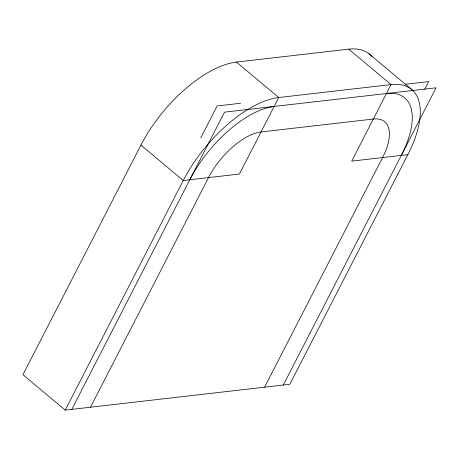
<?xml version="1.0" encoding="UTF-8"?>
<svg xmlns="http://www.w3.org/2000/svg" width="459" height="459" viewBox="0 0 459 459"><rect width="100%" height="100%" fill="white"/><g stroke="black" fill="none" stroke-linecap="round" stroke-linejoin="round"><path stroke-width="0.69" d="M140.947 145.073L22.95 374.676L65.247 410.122L289.858 384.269L407.856 154.666A93.412 43.284 -50 0 0 391.039 84.594L348.737 49.147L236.437 62.074A93.412 43.284 -50 0 0 140.947 145.073L183.25 180.519L239.403 174.053L278.733 97.52L391.039 84.594L351.703 161.126L407.856 154.666M200.755 137.843L217.141 105.954L240.642 103.252M65.247 410.122L183.25 180.519A93.412 43.284 -50 0 1 278.733 97.52L236.437 62.074M71.799 409.365L224.543 112.157L436.05 87.812L283.306 385.021M90.515 407.213L208.518 177.61A51.379 23.805 -50 0 1 261.033 131.963L373.339 119.036A51.379 23.805 -50 0 1 382.588 157.575L264.591 387.172M424.713 89.264L428.649 81.61L405.148 84.313M368.904 53.68L412.245 89.998M386.449 93.521A82.517 38.235 -50 0 1 401.304 155.417M189.802 179.762A82.517 38.235 -50 0 1 274.143 106.448M348.737 49.147A93.412 43.284 -50 0 1 371.847 56.514"/></g></svg>
